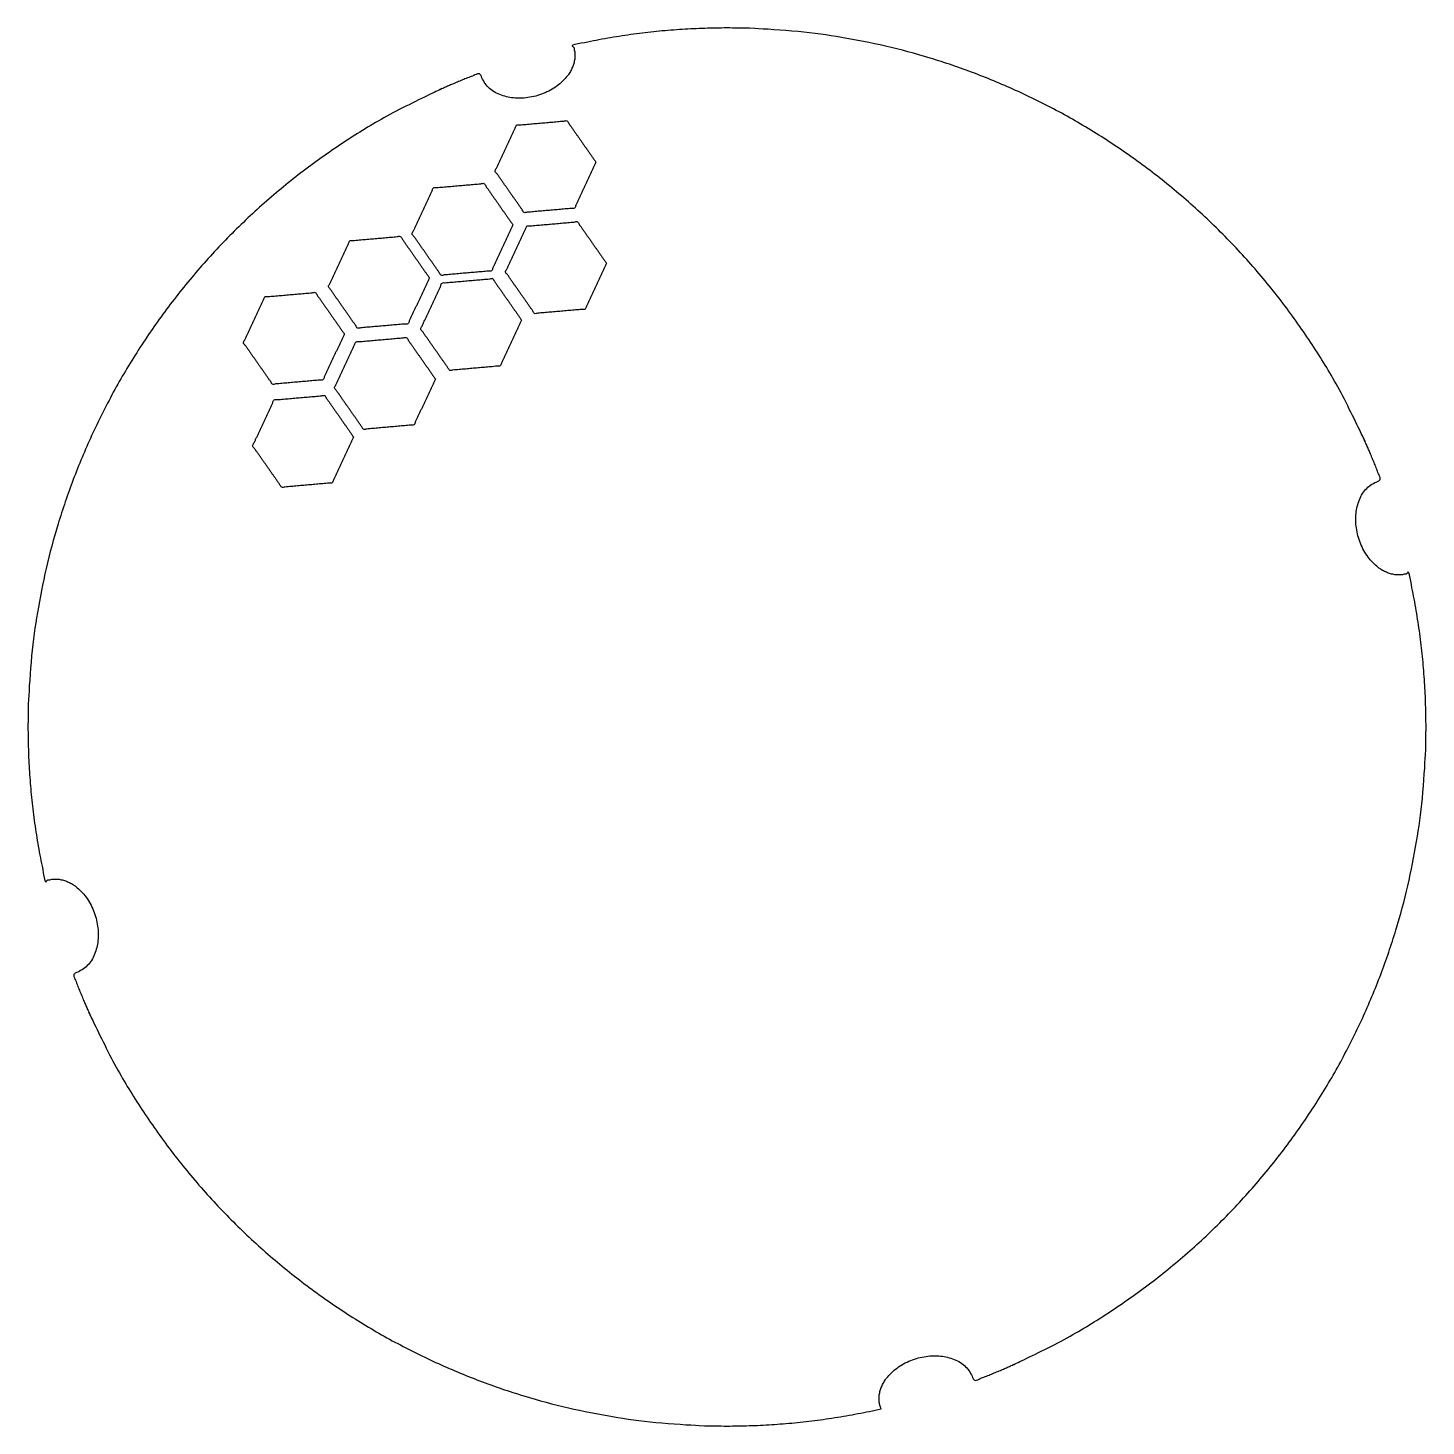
# Model space of a CAD drawing. Header units: millimetres. Extents: x -80.4 to 6.7, y -58.3 to 28.8.
import ezdxf

# ---------------------------------------------------------------- set-up
doc = ezdxf.new("R2010")
doc.units = ezdxf.units.MM
doc.header["$MEASUREMENT"] = 0
doc.layers.add('Default', color=18, linetype='Continuous', true_color=0x000000)

msp = doc.modelspace()

# ---------------------------------------------------------------- linework, layer by layer
at = {"layer": 'Default'}
msp.add_rational_spline([(-27.238, -57.266, -13.628), (-33.885, -58.768, -13.628), (-40.672, -58.168, -13.628), (-67.938, -55.757, -13.628), (-77.591, -30.143, -13.628), (-76.397, -29.921, -13.628), (-76.084, -28.44, -13.628), (-75.515, -25.749, -13.628), (-77.721, -24.523, -13.628), (-78.552, -24.061, -13.628), (-79.318, -24.383, -13.628), (-80.82, -17.736, -13.628), (-80.22, -10.949, -13.628), (-77.809, 16.317, -13.628), (-52.195, 25.97, -13.628), (-51.974, 24.777, -13.628), (-50.492, 24.463, -13.628), (-47.802, 23.894, -13.628), (-46.575, 26.1, -13.628), (-46.113, 26.931, -13.628), (-46.435, 27.697, -13.628), (-39.789, 29.199, -13.628), (-33.001, 28.599, -13.628), (-5.735, 26.189, -13.628), (3.918, 0.574, -13.628), (2.724, 0.353, -13.628), (2.411, -1.128, -13.628), (1.842, -3.819, -13.628), (4.048, -5.046, -13.628), (4.879, -5.508, -13.628), (5.645, -5.186, -13.628), (7.147, -11.832, -13.628), (6.547, -18.62, -13.628), (4.136, -45.886, -13.628), (-21.478, -55.539, -13.628), (-21.7, -54.345, -13.628), (-23.181, -54.032, -13.628), (-25.871, -53.463, -13.628), (-27.098, -55.668, -13.628), (-27.56, -56.5, -13.628), (-27.238, -57.266, -13.628)], [0.903572015286, 0.939139943237, 1, 0.793441521433, 0.878227480547, 0.827650738758, 1.01638446791, 0.718692420528, 1.01638432596, 0.879149990898, 0.868444181491, 0.902629351308, 0.961123389282, 0.762595204277, 0.844084972665, 0.795474352991, 0.976870830961, 0.690751988916, 0.976870830961, 0.844971607146, 0.834682027203, 0.867538193956, 0.923758182801, 0.732948097997, 0.811269821516, 0.764549017304, 0.938893417539, 0.663897902353, 0.938893417539, 0.812122086525, 0.802232533875, 0.833811365979, 0.887845706046, 0.704453647803, 0.779730497536, 0.734826094382, 0.902392560747, 0.638087962011, 0.902392434716, 0.780549599992, 0.771044470479], degree=2, knots=[1.335746, 1.335746, 1.335746, 16.412938, 16.412938, 67.58479, 67.58479, 69.421796, 69.421796, 72.319328, 72.319328, 73.655075, 73.655075, 88.732269, 88.732269, 139.904118, 139.904118, 141.741124, 141.741124, 144.638656, 144.638656, 145.974403, 145.974403, 161.051597, 161.051597, 212.223446, 212.223446, 214.060453, 214.060453, 216.957985, 216.957985, 218.293731, 218.293731, 233.370923, 233.370923, 284.542774, 284.542774, 286.379781, 286.379781, 289.277313, 289.277313, 290.613059, 290.613059, 290.613059], dxfattribs=at)
for points, knots in [([(-44.999, 20.403, -13.628), (-45.904, 21.696, -13.628), (-46.809, 22.988, -13.628), (-48.381, 22.851, -13.628), (-49.953, 22.713, -13.628), (-50.62, 21.283, -13.628), (-51.286, 19.853, -13.628), (-50.381, 18.561, -13.628), (-49.476, 17.268, -13.628), (-47.905, 17.406, -13.628), (-46.333, 17.543, -13.628), (-45.666, 18.973, -13.628), (-44.999, 20.403, -13.628)], [0, 0, 0, 3.436538, 3.436538, 6.873077, 6.873077, 10.309616, 10.309616, 13.746155, 13.746155, 17.182694, 17.182694, 20.619232, 20.619232, 20.619232]), ([(-50.171, 16.497, -13.628), (-51.076, 17.79, -13.628), (-51.981, 19.082, -13.628), (-53.553, 18.945, -13.628), (-55.125, 18.807, -13.628), (-55.791, 17.377, -13.628), (-56.458, 15.947, -13.628), (-55.553, 14.655, -13.628), (-54.648, 13.362, -13.628), (-53.076, 13.5, -13.628), (-51.505, 13.637, -13.628), (-50.838, 15.067, -13.628), (-50.171, 16.497, -13.628)], [0, 0, 0, 3.436538, 3.436538, 6.873077, 6.873077, 10.309616, 10.309616, 13.746154, 13.746154, 17.182693, 17.182693, 20.619232, 20.619232, 20.619232]), ([(-44.347, 14.112, -13.628), (-45.252, 15.404, -13.628), (-46.157, 16.697, -13.628), (-47.729, 16.559, -13.628), (-49.3, 16.421, -13.628), (-49.967, 14.992, -13.628), (-50.634, 13.562, -13.628), (-49.729, 12.269, -13.628), (-48.824, 10.977, -13.628), (-47.252, 11.114, -13.628), (-45.68, 11.252, -13.628), (-45.014, 12.682, -13.628), (-44.347, 14.112, -13.628)], [0, 0, 0, 3.436539, 3.436539, 6.873077, 6.873077, 10.309616, 10.309616, 13.746155, 13.746155, 17.182693, 17.182693, 20.619232, 20.619232, 20.619232]), ([(-55.38, 13.201, -13.628), (-56.285, 14.494, -13.628), (-57.19, 15.786, -13.628), (-58.762, 15.649, -13.628), (-60.334, 15.511, -13.628), (-61, 14.081, -13.628), (-61.667, 12.651, -13.628), (-60.762, 11.359, -13.628), (-59.857, 10.066, -13.628), (-58.285, 10.204, -13.628), (-56.714, 10.341, -13.628), (-56.047, 11.771, -13.628), (-55.38, 13.201, -13.628)], [0, 0, 0, 3.436538, 3.436538, 6.873077, 6.873077, 10.309616, 10.309616, 13.746155, 13.746155, 17.182694, 17.182694, 20.619232, 20.619232, 20.619232]), ([(-49.636, 10.57, -13.628), (-50.541, 11.863, -13.628), (-51.446, 13.155, -13.628), (-53.018, 13.017, -13.628), (-54.59, 12.88, -13.628), (-55.257, 11.45, -13.628), (-55.923, 10.02, -13.628), (-55.018, 8.727, -13.628), (-54.113, 7.435, -13.628), (-52.542, 7.573, -13.628), (-50.97, 7.71, -13.628), (-50.303, 9.14, -13.628), (-49.636, 10.57, -13.628)], [0, 0, 0, 3.436538, 3.436538, 6.873077, 6.873077, 10.309616, 10.309616, 13.746155, 13.746155, 17.182694, 17.182694, 20.619232, 20.619232, 20.619232]), ([(-60.678, 9.706, -13.628), (-61.583, 10.999, -13.628), (-62.488, 12.291, -13.628), (-64.059, 12.153, -13.628), (-65.631, 12.016, -13.628), (-66.298, 10.586, -13.628), (-66.965, 9.156, -13.628), (-66.06, 7.864, -13.628), (-65.155, 6.571, -13.628), (-63.583, 6.709, -13.628), (-62.011, 6.846, -13.628), (-61.344, 8.276, -13.628), (-60.678, 9.706, -13.628)], [0, 0, 0, 3.436539, 3.436539, 6.873077, 6.873077, 10.309616, 10.309616, 13.746155, 13.746155, 17.182693, 17.182693, 20.619232, 20.619232, 20.619232]), ([(-55.006, 6.899, -13.628), (-55.911, 8.191, -13.628), (-56.816, 9.484, -13.628), (-58.388, 9.346, -13.628), (-59.96, 9.208, -13.628), (-60.627, 7.779, -13.628), (-61.293, 6.349, -13.628), (-60.388, 5.056, -13.628), (-59.483, 3.764, -13.628), (-57.912, 3.901, -13.628), (-56.34, 4.039, -13.628), (-55.673, 5.469, -13.628), (-55.006, 6.899, -13.628)], [0, 0, 0, 3.436539, 3.436539, 6.873077, 6.873077, 10.309616, 10.309616, 13.746155, 13.746155, 17.182693, 17.182693, 20.619232, 20.619232, 20.619232]), ([(-60.104, 3.285, -13.628), (-61.009, 4.577, -13.628), (-61.914, 5.87, -13.628), (-63.486, 5.732, -13.628), (-65.057, 5.595, -13.628), (-65.724, 4.165, -13.628), (-66.391, 2.735, -13.628), (-65.486, 1.442, -13.628), (-64.581, 0.15, -13.628), (-63.009, 0.288, -13.628), (-61.437, 0.425, -13.628), (-60.771, 1.855, -13.628), (-60.104, 3.285, -13.628)], [0, 0, 0, 3.436538, 3.436538, 6.873077, 6.873077, 10.309616, 10.309616, 13.746155, 13.746155, 17.182694, 17.182694, 20.619232, 20.619232, 20.619232])]:
    msp.add_open_spline(points, degree=2, knots=knots, dxfattribs=at)

doc.saveas('drawing.dxf')
